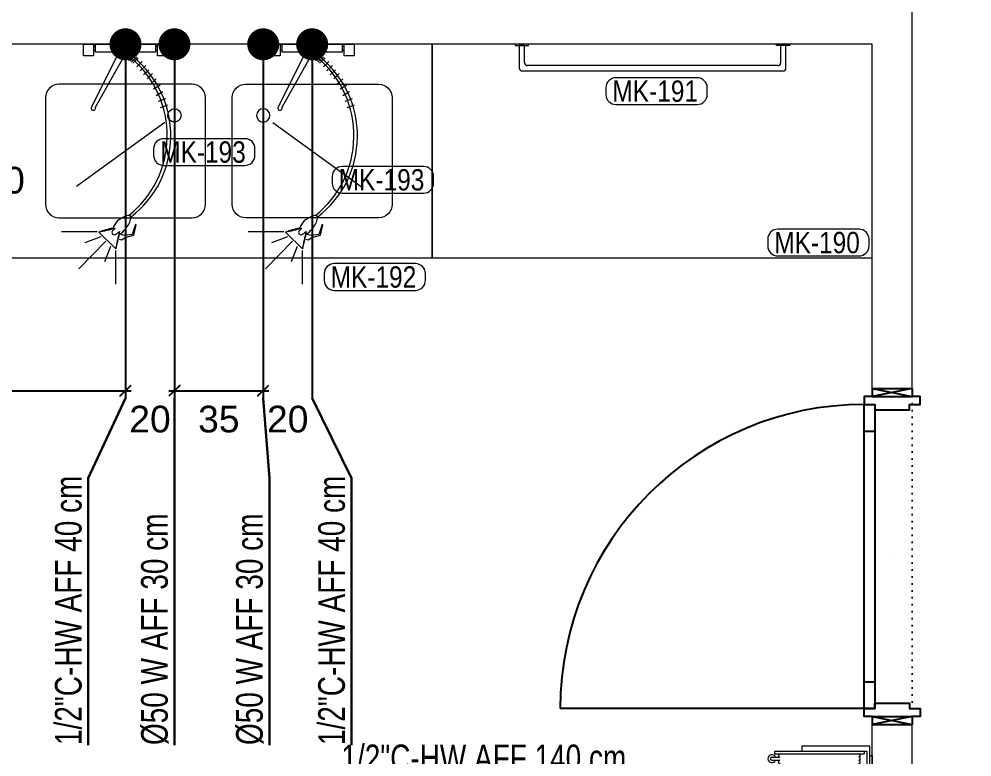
# Model space of a CAD drawing. Extents: x -5598 to 26293, y -3808 to 13850.
# Drawn here: x -1724.9 to -1367.6, y 3597.9 to 3874.4 of the extents above; entities that cross this region are included whole.
import ezdxf
from ezdxf.enums import TextEntityAlignment as Align

# ---------------------------------------------------------------- set-up
doc = ezdxf.new("R2010")
doc.units = 0
doc.header["$LTSCALE"] = 100
doc.header["$MEASUREMENT"] = 0
doc.linetypes.add('DOT', pattern=[0.25, 0, -0.25])
for name, color, linetype, lineweight in [('AD', 5, 'Continuous', 9), ('AK', 7, 'Continuous', 15), ('AP', 6, 'Continuous', 15), ('AW', 3, 'Continuous', 35), ('Y-DUVAR GAZBETON', 161, 'Continuous', 20)]:
    doc.layers.add(name, color=color, linetype=linetype, lineweight=lineweight)
for name, color, linetype in [('KA-PEN-5 @ 1', 5, 'Continuous'), ('KOR KASA', 1, 'Continuous'), ('OLCU DIS', 7, 'Continuous')]:
    doc.layers.add(name, color=color, linetype=linetype)
doc.layers.add('MAKPA GIDER OLC', color=7, linetype='Continuous', lineweight=30, true_color=0xcf6a1e)
doc.layers.add('MAKPA SIHHI', color=7, linetype='Continuous', lineweight=30, true_color=0x428a93)
doc.styles.add('MAKPA TESISAT', font='arial.ttf', dxfattribs={"height": 10})
doc.styles.add('OLC-50', font='romans.shx', dxfattribs={"width": 0.5, "height": 0.15})
doc.styles.add('olcu', font='romans.shx', dxfattribs={"width": 0.5})
doc.styles.add('POZ TEXT', font='ARIALN.TTF', dxfattribs={"height": 8})
doc.dimstyles.new('1-200', dxfattribs={"dimtxt": 40, "dimasz": 2, "dimexe": 0, "dimexo": 0, "dimgap": 10, "dimtad": 1, "dimdec": 4, "dimrnd": 0.1, "dimzin": 9, "dimdsep": 46, "dimtxsty": 'olcu', "dimblk1": 'SOL', "dimblk2": 'SAG', "dimsah": 1, "dimcen": 0, "dimse1": 1, "dimse2": 1, "dimclre": 13, "dimadec": 0, "dimazin": 0, "dimtfac": 1, "dimtdec": 4, "dimtix": 1, "dimtmove": 2, "dimatfit": 2, "dimldrblk": 'SOL', "dimfxl": 0, "dimtolj": 1, "dimarcsym": 0})
doc.dimstyles.new('MAKPA TESISAT DIM', dxfattribs={"dimscale": 0.7, "dimtxt": 12, "dimasz": 6, "dimexe": 4, "dimexo": 0, "dimgap": 8, "dimtad": 2, "dimtih": 1, "dimtoh": 1, "dimdec": 0, "dimrnd": 5, "dimzin": 0, "dimdsep": 46, "dimtxsty": 'MAKPA TESISAT', "dimblk1": 'OBLIQUE', "dimblk2": 'OBLIQUE', "dimsah": 1, "dimcen": 0, "dimdle": 3, "dimclrd": 256, "dimclre": 256, "dimclrt": 256, "dimadec": 0, "dimazin": 0, "dimtfac": 1, "dimtdec": 0, "dimtix": 1, "dimtofl": 0, "dimtmove": 2, "dimatfit": 3, "dimldrblk": 'OBLIQUE', "dimfxl": 0, "dimtvp": 7, "dimtolj": 1, "dimtzin": 0, "dimarcsym": 0})

# ---------------------------------------------------------------- blocks, each defined once
blk = doc.blocks.new('SOL')
at = {"color": 0}
for p, q in [((0, 30), (0, -6.96)), ((7.58, 0), (-6.97, 0))]:
    blk.add_line(p, q, dxfattribs=at)
blk.add_circle((0, 0), 3, dxfattribs=at)
blk = doc.blocks.new('SAG')
at = {"color": 0}
for p, q in [((0, -30), (0, 6.96)), ((7.58, 0), (-6.97, 0))]:
    blk.add_line(p, q, dxfattribs=at)
blk.add_circle((0, 0), 3, dxfattribs=at)
blk = doc.blocks.new('*D332')
at = {"layer": 'OLCU DIS', "color": 0, "lineweight": -2, "transparency": 16777216}
blk.add_line((21268, -935), (-2968, -935), dxfattribs=at)
at = {"layer": 'OLCU DIS', "color": 0, "lineweight": -2, "transparency": 16777216, "xscale": 2, "yscale": 2, "zscale": 2, "rotation": 180}
blk.add_blockref('SAG', (-2970, -935), dxfattribs=at)
at = {"layer": 'OLCU DIS', "color": 0, "lineweight": -2, "transparency": 16777216, "xscale": 2, "yscale": 2, "zscale": 2}
blk.add_blockref('SOL', (21270, -935), dxfattribs=at)
at = {"layer": 'OLCU DIS', "color": 0, "transparency": 16777216, "insert": (9295.64, -905), "char_height": 40, "attachment_point": 5, "style": 'olcu'}
blk.add_mtext('\\A1;24240', dxfattribs=at)
blk = doc.blocks.new('*U91')
at = {"layer": 'KOR KASA'}
for p, q in [((0, 126), (15, 126)), ((15, 126), (15, 123)), ((0, 3), (0, 0)), ((0, 3), (15, 3)), ((15, 3), (15, 0))]:
    blk.add_line(p, q, dxfattribs=at)
for points in [[(15, 126), (0, 123)], [(0, 126), (15, 123)], [(0, 126), (0, 123)], [(0, 123), (15, 123)], [(15, 3), (0, 0)], [(0, 3), (15, 0)], [(0, 0), (15, 0)]]:
    blk.add_lwpolyline(points, dxfattribs=at)
blk = doc.blocks.new('*U576')
at = {"color": 0, "linetype": 'DOT', "ltscale": 0.1}
blk.add_line((-120, 15), (0, 15), dxfattribs=at)
at = {"color": 0, "lineweight": -2}
for p, q in [((-60, 7.5), (-60, 7.5)), ((-107, -3), (-107, 1)), ((-13.1, -3), (-13.1, 1)), ((-3, -3), (-3, -117))]:
    blk.add_line(p, q, dxfattribs=at)
for points in [[(-120, 0), (-120, -3), (-117, -3), (-117, 1), (-115, 1), (-115, 14), (-117, 14), (-117, 18), (-120, 18), (-120, 15)], [(0, 0), (0, -3), (-3, -3), (-3, 1), (-5, 1), (-5, 14), (-3, 14), (-3, 18), (0, 18), (0, 15)]]:
    blk.add_lwpolyline(points, dxfattribs=at)
blk.add_lwpolyline([(-117, -3), (-117, 1), (-3, 1), (-3, -3)], close=True, dxfattribs=at)
blk.add_arc((-3, -3), 114, 180, 270, dxfattribs=at)
at = {"style": 'OLC-50', "width": 0.5, "flags": 1}
for tag, p in [('K-NO', (-182.76, -83.82)), ('K-KANRENK', (-2.31, -88.79)), ('K-BLOK', (-183.43, -120.56)), ('K-KASRENK', (-1.25, -126.74)), ('K-KAT', (-184.31, -156.03)), ('K-TAMACILMA', (-2.77, -165.71)), ('K-MAHALKOD', (-183.25, -193.98)), ('K-FOTOSEL', (-1.83, -201.71)), ('K-MAHALAD', (-184.78, -232.95)), ('K-HERMETIK', (0.08, -236.3)), ('K-ACILISYON', (-183.83, -268.95)), ('K-HIDROLIK', (-2.21, -270.16)), ('K-YANGIN', (-181.93, -303.54)), ('K-KART', (-0.38, -303.83)), ('K-KANATTIP', (-184.21, -337.41)), ('K-BAND', (-1.83, -345.67)), ('K-KANATMALZ', (-182.39, -371.07)), ('K-MENFEZ', (0.08, -380.26)), ('K-KASAMALZ', (-181.37, -410.06)), ('K-PBAR', (-2.21, -414.12)), ('K-KASATIP', (-182.05, -446.79)), ('K-ELEKTRIKLI', (-0.38, -447.79)), ('K-DUVAR', (-182.05, -485.23)), ('K-TIP', (-0.38, -486.44)), ('K-REZ1', (-0.38, -524.33)), ('K-REZ2', (-0.38, -560.76)), ('K-REZ3', (-0.38, -600.74))]:
    blk.add_attdef(tag, p, '', height=30, dxfattribs=at)
blk = doc.blocks.new('60x50 BATARYASIZ EVYE')
at = {"layer": 'AD'}
blk.add_line((44.71, 35.7), (11.65, 11.65), dxfattribs=at)
blk.add_lwpolyline([(5, 0), (55, 0, 0.414214), (60, 5), (60, 45, 0.414214), (55, 50), (5, 50, 0.414214), (0, 45), (0, 5, 0.414214)], format="xyb", close=True, dxfattribs=at)
blk.add_circle((48.35, 38.35), 2.5, dxfattribs=at)
blk = doc.blocks.new('kepce askılıgı')
at = {"layer": 'AD'}
for points in [[(0, -0.5), (5, -0.5), (5, 0), (0, 0)], [(103, -0.5), (98, -0.5), (98, 0), (103, 0)]]:
    blk.add_lwpolyline(points, close=True, dxfattribs=at)
at = {"layer": 'AK'}
for points in [[(3.5, -7), (3.5, -0.5), (1.5, -0.5), (1.5, -9)], [(101.5, -9), (101.5, -0.5), (99.5, -0.5), (99.5, -7)], [(2.5, -10), (100.5, -10)]]:
    blk.add_lwpolyline(points, dxfattribs=at)
at = {"layer": 'AK', "linetype": 'Continuous'}
blk.add_lwpolyline([(98.5, -8), (4.5, -8)], dxfattribs=at)
at = {"layer": 'AK'}
for centre, start, end in [((4.5, -7), 180, 270), ((98.5, -7), 270, 0), ((2.5, -9), 180, 270), ((100.5, -9), 270, 0)]:
    blk.add_arc(centre, 1, start, end, dxfattribs=at)
blk = doc.blocks.new('yer yıkama hortumu')
at = {"layer": 'AD'}
for p, q in [((4.2, -37.6), (4.2, -34.6)), ((5.4, -37.6), (5.4, -34.6))]:
    blk.add_line(p, q, dxfattribs=at)
for centre, radius, start, end in [((3.6, -5), 0.6, 0, 180), ((4.8, -5), 0.6, 0, 180), ((6, -5), 0.6, 0, 180), ((7.2, -5), 0.6, 0, 180), ((8.4, -5), 0.6, 0, 180), ((3.6, -34.6), 0.6, 180, 0), ((6, -34.6), 0.6, 180, 0), ((7.2, -34.6), 0.6, 180, 0), ((8.4, -34.6), 0.6, 180, 0), ((4.8, -37.6), 1.5, 113.5782, 66.4218), ((4.8, -37.6), 0.6, 180, 0)]:
    blk.add_arc(centre, radius, start, end, dxfattribs=at)
at = {"layer": 'AK'}
for p, q in [((3.65, 0), (21.35, 0)), ((3.65, -1), (3.65, 0)), ((21.35, -1), (21.35, 0)), ((0, -26.3), (0, -1)), ((0, -1), (21.35, -1)), ((2, -36.6), (2, -2)), ((2, -2), (10, -2)), ((2, -3), (3, -3)), ((3, -36.6), (3, -3)), ((9, -36.6), (9, -3)), ((9, -3), (10, -3)), ((10, -36.6), (10, -2)), ((12, -26.3), (12, -1)), ((2, -26.3), (0, -26.3)), ((10, -26.3), (12, -26.3)), ((2, -36.6), (3, -36.6)), ((9, -36.6), (10, -36.6))]:
    blk.add_line(p, q, dxfattribs=at)
blk = doc.blocks.new('POZ_X')
at = {"layer": 'AP'}
blk.add_lwpolyline([(12.75, 10), (-17.75, 10, 0.414214), (-21.5, 6.25), (-21.5, 3.75, 0.414214), (-17.75, 0), (12.75, 0, 0.414214), (16.5, 3.75), (16.5, 6.25, 0.414214)], format="xyb", close=True, dxfattribs=at)
at = {"layer": 'AP', "style": 'POZ TEXT'}
blk.add_attdef('POZ_NO', text='', height=8, dxfattribs=at).set_placement((-3, 5), align=Align.MIDDLE_CENTER)
at = {"layer": 'AP', "style": 'POZ TEXT', "flags": 1}
blk.add_attdef('URUN_ADI', text='', height=7, dxfattribs=at).set_placement((-3, -4.34), align=Align.MIDDLE_CENTER)
blk = doc.blocks.new('SIHHI NOKTA')
at = {"layer": 'MAKPA SIHHI', "const_width": 6}
blk.add_lwpolyline([(3, 0, -1), (-3, 0, -1)], format="xyb", close=True, dxfattribs=at)
blk = doc.blocks.new('_OBLIQUE')
at = {"color": 0, "linetype": 'ByBlock', "lineweight": -2}
blk.add_line((-0.5, -0.5), (0.5, 0.5), dxfattribs=at)
blk = doc.blocks.new('*D984')
at = {"layer": 'MAKPA SIHHI', "lineweight": -2, "transparency": 16777216}
for p, q in [((-1830, 3865), (-1830, 3732.37)), ((-1685, 3865), (-1685, 3732.37)), ((-1832.1, 3735.17), (-1682.9, 3735.17))]:
    blk.add_line(p, q, dxfattribs=at)
at = {"layer": 'MAKPA SIHHI', "lineweight": -2, "transparency": 16777216, "xscale": 4.199999999999999, "yscale": 4.199999999999999, "zscale": 4.199999999999999, "rotation": 180}
blk.add_blockref('_OBLIQUE', (-1830, 3735.17), dxfattribs=at)
at = {"layer": 'MAKPA SIHHI', "lineweight": -2, "transparency": 16777216, "xscale": 4.199999999999999, "yscale": 4.199999999999999, "zscale": 4.199999999999999}
blk.add_blockref('_OBLIQUE', (-1685, 3735.17), dxfattribs=at)
at = {"layer": 'MAKPA SIHHI', "transparency": 16777216, "insert": (-1757.5, 3724.46), "char_height": 10, "attachment_point": 5, "style": 'MAKPA TESISAT'}
blk.add_mtext('\\A1;145', dxfattribs=at)
blk = doc.blocks.new('*D985')
at = {"layer": 'MAKPA SIHHI', "lineweight": -2, "transparency": 16777216}
for p, q in [((-1685, 3865), (-1685, 3732.37)), ((-1666.65, 3865), (-1666.65, 3732.37))]:
    blk.add_line(p, q, dxfattribs=at)
at = {"layer": 'MAKPA SIHHI', "transparency": 16777216, "insert": (-1675.82, 3724.46), "char_height": 10, "attachment_point": 5, "style": 'MAKPA TESISAT'}
blk.add_mtext('\\A1;20', dxfattribs=at)
blk = doc.blocks.new('*D986')
at = {"layer": 'MAKPA SIHHI', "lineweight": -2, "transparency": 16777216}
for p, q in [((-1666.65, 3865), (-1666.65, 3732.37)), ((-1633.35, 3865), (-1633.35, 3732.37)), ((-1668.75, 3735.17), (-1631.25, 3735.17))]:
    blk.add_line(p, q, dxfattribs=at)
at = {"layer": 'MAKPA SIHHI', "lineweight": -2, "transparency": 16777216, "xscale": 4.199999999999999, "yscale": 4.199999999999999, "zscale": 4.199999999999999, "rotation": 180}
blk.add_blockref('_OBLIQUE', (-1666.65, 3735.17), dxfattribs=at)
at = {"layer": 'MAKPA SIHHI', "lineweight": -2, "transparency": 16777216, "xscale": 4.199999999999999, "yscale": 4.199999999999999, "zscale": 4.199999999999999}
blk.add_blockref('_OBLIQUE', (-1633.35, 3735.17), dxfattribs=at)
at = {"layer": 'MAKPA SIHHI', "transparency": 16777216, "insert": (-1650, 3724.46), "char_height": 10, "attachment_point": 5, "style": 'MAKPA TESISAT'}
blk.add_mtext('\\A1;35', dxfattribs=at)
blk = doc.blocks.new('*D814')
at = {"layer": 'MAKPA GIDER OLC', "lineweight": -2, "transparency": 16777216}
for p, q in [((-1750.57, 3760.9), (-1750.57, 3867.1)), ((-1758.45, 3865), (-1747.77, 3865)), ((-1762.5, 3763), (-1747.77, 3763))]:
    blk.add_line(p, q, dxfattribs=at)
at = {"layer": 'MAKPA GIDER OLC', "lineweight": -2, "transparency": 16777216, "xscale": 4.199999999999998, "yscale": 4.199999999999998, "zscale": 4.199999999999998}
for p, rotation in [((-1750.57, 3865), 90), ((-1750.57, 3763), 270)]:
    blk.add_blockref('_OBLIQUE', p, dxfattribs=dict(at, rotation=rotation))
at = {"layer": 'MAKPA GIDER OLC', "transparency": 16777216, "insert": (-1734.41, 3814), "char_height": 10, "attachment_point": 5, "style": 'MAKPA TESISAT'}
blk.add_mtext('\\A1;100', dxfattribs=at)
blk = doc.blocks.new('JETDUS')
at = {"layer": 'AD'}
for p, q in [((36.3, 4.74), (34.21, 2.75)), ((36.7, 4.25), (34.61, 2.26)), ((37.29, 3.95), (35.21, 1.96)), ((38.79, 2.55), (36.7, 0.56)), ((40.08, 1.06), (37.99, -0.93)), ((41.27, -0.53), (39.18, -2.52)), ((42.66, -2.02), (40.58, -4.01)), ((43.96, -3.91), (41.87, -5.9)), ((45.46, -6.28), (43.04, -7.84)), ((46.46, -8.77), (44.03, -10.33)), ((47.44, -11.46), (44.73, -12.46)), ((36.18, -58.59), (35, -62.35)), ((35.59, -62.56), (36.45, -58.64)), ((36.45, -58.64), (36.18, -58.59)), ((21.85, -61.34), (8.49, -61.34)), ((23.2, -63.14), (17.2, -65.4)), ((22.42, -61.39), (28.82, -67.7)), ((30.12, -64.01), (31.03, -64.33)), ((32.16, -62.67), (30.23, -62.24)), ((31.03, -64.33), (32.32, -63.42)), ((35, -62.35), (32.16, -62.67)), ((32.32, -63.42), (35.59, -62.56)), ((25.16, -64.79), (14.94, -75.16)), ((26.81, -66.75), (24.56, -72.61)), ((28.76, -68.25), (28.76, -80.87))]:
    blk.add_line(p, q, dxfattribs=at)
for points in [[(20.46, 8.99), (20.46, 4.64), (16.79, 4.64), (16.79, 8.99)], [(48.17, 8.99), (48.17, 4.64), (44.5, 4.64), (44.5, 8.99)]]:
    blk.add_lwpolyline(points, close=True, dxfattribs=at)
for points in [[(20.46, 8.28), (21.28, 8.28)], [(43.68, 8.28), (44.5, 8.28)], [(20.46, 6.79), (21.28, 6.79)], [(43.68, 6.79), (44.5, 6.79)]]:
    blk.add_lwpolyline(points, dxfattribs=at)
blk.add_lwpolyline([(30.03, 6), (19.69, -14.53, 1.623199), (21.19, -14.53), (32.04, 4.58)], format="xyb", dxfattribs=at)
blk.add_lwpolyline([(34.23, -55.4, 0.239534), (33.47, -55.17, 0.084415), (31.44, -55.88, 0.042268), (29.47, -57.2, 0.030917), (27.69, -59.9, 0.018265), (22.42, -61.39, 0.015636), (28.64, -59.88, 0.092743), (27.4, -61.39, 0.239534), (27.66, -62.15, 0.239534), (28.42, -62.38, 0.086481), (30.18, -61.24, 0.015152), (28.82, -67.7, 0.017666), (30.22, -62.22, 0.032293), (32.57, -60.21, 0.042268), (33.83, -58.2, 0.084415), (34.49, -56.15, 0.239534)], format="xyb", close=True, dxfattribs=at)
for centre, radius, start, end in [((10.01, -25.29), 38.13, 308.4415, 49.6827), ((11.15, -25.4), 38.31, 307.6631, 50.9572)]:
    blk.add_arc(centre, radius, start, end, dxfattribs=at)
at = {"layer": 'AK'}
for p, q in [((36, 5.04), (33.91, 3.05)), ((48.24, -13.85), (45.53, -14.85))]:
    blk.add_line(p, q, dxfattribs=at)
for points in [[(21.28, 6), (21.28, 8.99), (43.68, 8.99), (43.68, 6), (34.81, 6)], [(30.32, 6), (21.28, 6)], [(36, 5.04), (34.76, 6.04), (30.27, 6.04), (33.91, 3.05)]]:
    blk.add_lwpolyline(points, dxfattribs=at)
blk = doc.blocks.new('ONYIKAMADUSU')
at = {"layer": 'AW', "rotation": 180}
blk.add_blockref('JETDUS', (32.48, 8.99), dxfattribs=at)
blk = doc.blocks.new('*D3237')
at = {"layer": 'MAKPA SIHHI', "lineweight": -2, "transparency": 16777216}
for p, q in [((-1633.35, 3865), (-1633.35, 3732.37)), ((-1615, 3865), (-1615, 3732.37))]:
    blk.add_line(p, q, dxfattribs=at)
at = {"layer": 'MAKPA SIHHI', "transparency": 16777216, "insert": (-1624.17, 3724.46), "char_height": 10, "attachment_point": 5, "style": 'MAKPA TESISAT'}
blk.add_mtext('\\A1;20', dxfattribs=at)

msp = doc.modelspace()

# ---------------------------------------------------------------- linework, layer by layer
at = {"layer": 'AK'}
for points in [[(-1730, 3785), (-1570, 3785), (-1570, 3865), (-1730, 3865)], [(-1570, 3785), (-1405, 3785), (-1405, 3865), (-1570, 3865)]]:
    msp.add_lwpolyline(points, close=True, dxfattribs=at)
at = {"layer": 'MAKPA SIHHI'}
for p, q in [((-1685, 3732.368), (-1698.97051, 3702.368)), ((-1666.65, 3732.368), (-1666.65, 3702.368)), ((-1633.35, 3732.368), (-1631.02949, 3702.368)), ((-1600.24244, 3702.368), (-1615, 3732.368)), ((-1698.97051, 3602.368), (-1698.97051, 3702.368)), ((-1666.65, 3602.368), (-1666.65, 3702.368)), ((-1631.02949, 3602.368), (-1631.02949, 3702.368)), ((-1600.24244, 3602.368), (-1600.24244, 3702.368))]:
    msp.add_line(p, q, dxfattribs=at)
at = {"layer": 'Y-DUVAR GAZBETON'}
for p, q in [((-1405, 3736), (-1390, 3736)), ((-1405, 3610), (-1390, 3610))]:
    msp.add_line(p, q, dxfattribs=at)
for points in [[(-1390, 3736), (-1390, 3880), (-1930, 3880)], [(-1405, 3736), (-1405, 3865), (-1930, 3865)], [(-1405, 3480), (-1405, 3610)], [(-1390, 3480), (-1390, 3610)]]:
    msp.add_lwpolyline(points, dxfattribs=at)

# ---------------------------------------------------------------- block references
at = {"rotation": 180}
for p in [(-1685, 3865), (-1615, 3865)]:
    msp.add_blockref('ONYIKAMADUSU', p, dxfattribs=at)
at = {"layer": 'AK'}
for name, p in [('kepce askılıgı', (-1538.83354, 3865)), ('60x50 BATARYASIZ EVYE', (-1715, 3800))]:
    msp.add_blockref(name, p, dxfattribs=at)
at = {"layer": 'AK', "xscale": -1}
msp.add_blockref('60x50 BATARYASIZ EVYE', (-1585, 3800), dxfattribs=at)
at = {"layer": 'AK', "rotation": 270}
msp.add_blockref('yer yıkama hortumu', (-1405, 3602.04286), dxfattribs=at)
at = {"layer": 'AP', "ltscale": 6}
for p, values in [((-1483.3584, 3842.43732), {'POZ_NO': 'MK-191'}), ((-1652.94427, 3819.61353), {'POZ_NO': 'MK-193'}), ((-1585.97537, 3809.20283), {'POZ_NO': 'MK-193'}), ((-1422.67545, 3785.6848), {'POZ_NO': 'MK-190'}), ((-1589.00983, 3772.77919), {'POZ_NO': 'MK-192'})]:
    msp.add_blockref('POZ_X', p, dxfattribs=at).add_auto_attribs(values)
at = {"layer": 'KA-PEN-5 @ 1', "rotation": 270}
msp.add_blockref('*U576', (-1405.0001, 3613), dxfattribs=at)
at = {"layer": 'KOR KASA'}
msp.add_blockref('*U91', (-1405.0001, 3610), dxfattribs=at)
at = {"layer": 'MAKPA SIHHI'}
for p in [(-1685, 3865), (-1666.65, 3865), (-1633.35, 3865), (-1615, 3865)]:
    msp.add_blockref('SIHHI NOKTA', p, dxfattribs=at)

# ---------------------------------------------------------------- texts
at = {"layer": 'MAKPA SIHHI', "style": 'MAKPA TESISAT', "width": 0.75}
for s, p in [('1/2"C-HW AFF 40 cm', (-1701.47051, 3602.368)), ('1/2"C-HW AFF 40 cm', (-1602.74244, 3602.368)), ('%%C50 W AFF 30 cm', (-1669.15, 3602.368)), ('%%C50 W AFF 30 cm', (-1633.52949, 3602.368))]:
    msp.add_text(s, height=10.00188, rotation=90, dxfattribs=at).set_placement(p)
msp.add_text('1/2"C-HW AFF 140 cm', height=10.00188, dxfattribs=at).set_placement((-1604.01258, 3592.54286))

# ---------------------------------------------------------------- dimensions: what is measured, and where the dimension line sits
at = {"layer": 'MAKPA GIDER OLC'}
dim = msp.add_linear_dim(base=(-1750.56671, 3865), p1=(-1762.5, 3763), p2=(-1758.45348, 3865), angle=90, dimstyle='MAKPA TESISAT DIM', override={"dimfxl": 0}, dxfattribs=at)
dim.commit()
dim.dimension.update_dxf_attribs({"geometry": '*D814', "text_midpoint": (-1734.40737, 3814)})
at = {"layer": 'MAKPA SIHHI'}
for base, p1, p2, picture, middle in [((-1685, 3735.168), (-1830, 3865), (-1685, 3865), '*D984', (-1757.5, 3724.46227)), ((-1666.65, 3735.168), (-1685, 3865), (-1666.65, 3865), '*D985', (-1675.825, 3724.46227)), ((-1633.35, 3735.168), (-1666.65, 3865), (-1633.35, 3865), '*D986', (-1650, 3724.45886)), ((-1615, 3735.168), (-1633.35, 3865), (-1615, 3865), '*D3237', (-1624.175, 3724.46227))]:
    dim = msp.add_linear_dim(base=base, p1=p1, p2=p2, dimstyle='MAKPA TESISAT DIM', override={"dimfxl": 0}, dxfattribs=at)
    dim.commit()
    dim.dimension.update_dxf_attribs({"geometry": picture, "text_midpoint": middle})
at = {"layer": 'OLCU DIS', "color": 7}
dim = msp.add_linear_dim(base=(-2970, -935), p1=(21270, -635), p2=(-2970, 7535), dimstyle='1-200', dxfattribs=at)
dim.commit()
dim.dimension.update_dxf_attribs({"geometry": '*D332', "text_midpoint": (9295.63768, -905), "dimtype": 160})

doc.saveas('drawing.dxf')
